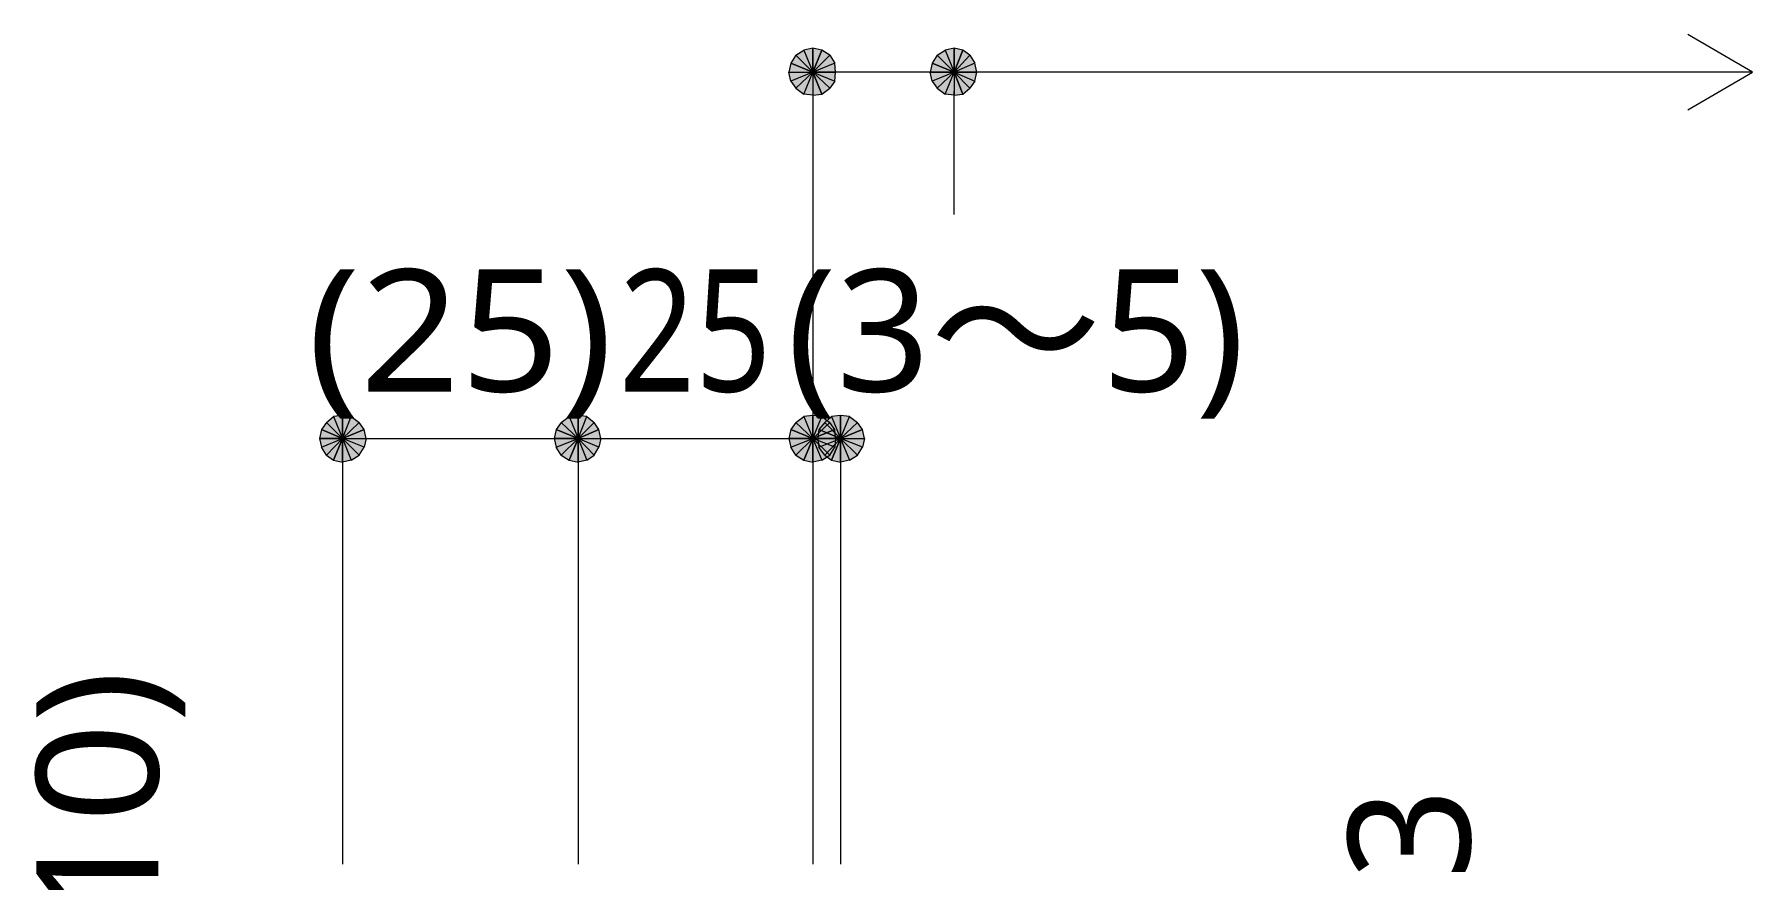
# Model space of a CAD drawing. Header units: millimetres. Extents: x 0 to 420, y 0 to 297.
# Drawn here: x 62.32 to 98.89, y 235.7 to 253.68 of the extents above; entities that cross this region are included whole.
import ezdxf
from ezdxf.enums import TextEntityAlignment as Align

# ---------------------------------------------------------------- set-up
doc = ezdxf.new("R2010")
doc.units = ezdxf.units.MM
doc.styles.add('kst32b', font='NotoSansJP-Variable.ttf')

msp = doc.modelspace()

# ---------------------------------------------------------------- hatches: boundary and pattern name
h = msp.add_hatch(color=7)
h.paths.add_polyline_path([(78.423, 253.069), (78.38, 252.878), (78.888, 252.878), (78.423, 253.069)])
h.paths.add_polyline_path([(78.38, 252.878), (78.888, 252.878), (78.423, 252.688), (78.38, 252.878)])
h.paths.add_polyline_path([(78.888, 252.878), (78.423, 252.688), (78.528, 252.539), (78.888, 252.878)])
h = msp.add_hatch(color=7)
h.paths.add_polyline_path([(78.888, 253.386), (78.698, 253.344), (78.888, 252.878), (78.888, 253.386)])
h.paths.add_polyline_path([(78.698, 253.344), (78.888, 252.878), (78.528, 253.238), (78.698, 253.344)])
h.paths.add_polyline_path([(78.888, 252.878), (78.528, 253.238), (78.423, 253.069), (78.888, 252.878)])
for points in [[(79.079, 253.344), (78.888, 253.386), (78.888, 252.878), (79.079, 253.344)], [(82.084, 253.344), (81.894, 253.386), (81.894, 252.878), (82.084, 253.344)], [(68.432, 245.279), (68.39, 245.089), (68.876, 245.089), (68.432, 245.279)], [(73.427, 245.279), (73.385, 245.089), (73.893, 245.089), (73.427, 245.279)], [(78.423, 245.279), (78.38, 245.089), (78.888, 245.089), (78.423, 245.279)], [(79.015, 245.279), (78.994, 245.089), (79.481, 245.089), (79.015, 245.279)]]:
    msp.add_hatch(color=7).paths.add_polyline_path(points)
h = msp.add_hatch(color=7)
h.paths.add_polyline_path([(79.375, 252.878), (79.354, 253.069), (78.888, 252.878), (79.375, 252.878)])
h.paths.add_polyline_path([(79.354, 253.069), (78.888, 252.878), (79.248, 253.238), (79.354, 253.069)])
h.paths.add_polyline_path([(78.888, 252.878), (79.248, 253.238), (79.079, 253.344), (78.888, 252.878)])
h = msp.add_hatch(color=7)
h.paths.add_polyline_path([(81.428, 253.069), (81.386, 252.878), (81.894, 252.878), (81.428, 253.069)])
h.paths.add_polyline_path([(81.386, 252.878), (81.894, 252.878), (81.428, 252.688), (81.386, 252.878)])
h.paths.add_polyline_path([(81.894, 252.878), (81.428, 252.688), (81.534, 252.539), (81.894, 252.878)])
h = msp.add_hatch(color=7)
h.paths.add_polyline_path([(81.894, 253.386), (81.703, 253.344), (81.894, 252.878), (81.894, 253.386)])
h.paths.add_polyline_path([(81.703, 253.344), (81.894, 252.878), (81.534, 253.238), (81.703, 253.344)])
h.paths.add_polyline_path([(81.894, 252.878), (81.534, 253.238), (81.428, 253.069), (81.894, 252.878)])
h = msp.add_hatch(color=7)
h.paths.add_polyline_path([(82.381, 252.878), (82.338, 253.069), (81.894, 252.878), (82.381, 252.878)])
h.paths.add_polyline_path([(82.338, 253.069), (81.894, 252.878), (82.233, 253.238), (82.338, 253.069)])
h.paths.add_polyline_path([(81.894, 252.878), (82.233, 253.238), (82.084, 253.344), (81.894, 252.878)])
h = msp.add_hatch(color=7)
h.paths.add_polyline_path([(78.528, 252.539), (78.698, 252.412), (78.888, 252.878), (78.528, 252.539)])
h.paths.add_polyline_path([(78.698, 252.412), (78.888, 252.878), (78.888, 252.391), (78.698, 252.412)])
h.paths.add_polyline_path([(78.888, 252.878), (78.888, 252.391), (79.079, 252.412), (78.888, 252.878)])
h = msp.add_hatch(color=7)
h.paths.add_polyline_path([(79.079, 252.412), (79.248, 252.539), (78.888, 252.878), (79.079, 252.412)])
h.paths.add_polyline_path([(79.248, 252.539), (78.888, 252.878), (79.354, 252.688), (79.248, 252.539)])
h.paths.add_polyline_path([(78.888, 252.878), (79.354, 252.688), (79.375, 252.878), (78.888, 252.878)])
h = msp.add_hatch(color=7)
h.paths.add_polyline_path([(81.534, 252.539), (81.703, 252.412), (81.894, 252.878), (81.534, 252.539)])
h.paths.add_polyline_path([(81.703, 252.412), (81.894, 252.878), (81.894, 252.391), (81.703, 252.412)])
h.paths.add_polyline_path([(81.894, 252.878), (81.894, 252.391), (82.084, 252.412), (81.894, 252.878)])
h = msp.add_hatch(color=7)
h.paths.add_polyline_path([(82.084, 252.412), (82.233, 252.539), (81.894, 252.878), (82.084, 252.412)])
h.paths.add_polyline_path([(82.233, 252.539), (81.894, 252.878), (82.338, 252.688), (82.233, 252.539)])
h.paths.add_polyline_path([(81.894, 252.878), (82.338, 252.688), (82.381, 252.878), (81.894, 252.878)])
h = msp.add_hatch(color=7)
h.paths.add_polyline_path([(68.876, 245.576), (68.686, 245.554), (68.876, 245.089), (68.876, 245.576)])
h.paths.add_polyline_path([(68.686, 245.554), (68.876, 245.089), (68.538, 245.428), (68.686, 245.554)])
h.paths.add_polyline_path([(68.876, 245.089), (68.538, 245.428), (68.432, 245.279), (68.876, 245.089)])
h = msp.add_hatch(color=7)
h.paths.add_polyline_path([(69.342, 245.279), (69.236, 245.428), (68.876, 245.089), (69.342, 245.279)])
h.paths.add_polyline_path([(69.236, 245.428), (68.876, 245.089), (69.067, 245.554), (69.236, 245.428)])
h.paths.add_polyline_path([(68.876, 245.089), (69.067, 245.554), (68.876, 245.576), (68.876, 245.089)])
h = msp.add_hatch(color=7)
h.paths.add_polyline_path([(73.893, 245.576), (73.702, 245.554), (73.893, 245.089), (73.893, 245.576)])
h.paths.add_polyline_path([(73.702, 245.554), (73.893, 245.089), (73.533, 245.428), (73.702, 245.554)])
h.paths.add_polyline_path([(73.893, 245.089), (73.533, 245.428), (73.427, 245.279), (73.893, 245.089)])
h = msp.add_hatch(color=7)
h.paths.add_polyline_path([(74.337, 245.279), (74.232, 245.428), (73.893, 245.089), (74.337, 245.279)])
h.paths.add_polyline_path([(74.232, 245.428), (73.893, 245.089), (74.083, 245.554), (74.232, 245.428)])
h.paths.add_polyline_path([(73.893, 245.089), (74.083, 245.554), (73.893, 245.576), (73.893, 245.089)])
h = msp.add_hatch(color=7)
h.paths.add_polyline_path([(78.888, 245.576), (78.698, 245.554), (78.888, 245.089), (78.888, 245.576)])
h.paths.add_polyline_path([(78.698, 245.554), (78.888, 245.089), (78.528, 245.428), (78.698, 245.554)])
h.paths.add_polyline_path([(78.888, 245.089), (78.528, 245.428), (78.423, 245.279), (78.888, 245.089)])
h = msp.add_hatch(color=7)
h.paths.add_polyline_path([(79.354, 245.279), (79.248, 245.428), (78.888, 245.089), (79.354, 245.279)])
h.paths.add_polyline_path([(79.248, 245.428), (78.888, 245.089), (79.079, 245.554), (79.248, 245.428)])
h.paths.add_polyline_path([(78.888, 245.089), (79.079, 245.554), (78.888, 245.576), (78.888, 245.089)])
h = msp.add_hatch(color=7)
h.paths.add_polyline_path([(79.481, 245.576), (79.29, 245.554), (79.481, 245.089), (79.481, 245.576)])
h.paths.add_polyline_path([(79.29, 245.554), (79.481, 245.089), (79.142, 245.428), (79.29, 245.554)])
h.paths.add_polyline_path([(79.481, 245.089), (79.142, 245.428), (79.015, 245.279), (79.481, 245.089)])
h = msp.add_hatch(color=7)
h.paths.add_polyline_path([(79.946, 245.279), (79.841, 245.428), (79.481, 245.089), (79.946, 245.279)])
h.paths.add_polyline_path([(79.841, 245.428), (79.481, 245.089), (79.671, 245.554), (79.841, 245.428)])
h.paths.add_polyline_path([(79.481, 245.089), (79.671, 245.554), (79.481, 245.576), (79.481, 245.089)])
h = msp.add_hatch(color=7)
h.paths.add_polyline_path([(68.39, 245.089), (68.432, 244.898), (68.876, 245.089), (68.39, 245.089)])
h.paths.add_polyline_path([(68.432, 244.898), (68.876, 245.089), (68.538, 244.729), (68.432, 244.898)])
h.paths.add_polyline_path([(68.876, 245.089), (68.538, 244.729), (68.686, 244.623), (68.876, 245.089)])
h = msp.add_hatch(color=7)
h.paths.add_polyline_path([(68.686, 244.623), (68.876, 244.581), (68.876, 245.089), (68.686, 244.623)])
h.paths.add_polyline_path([(68.876, 244.581), (68.876, 245.089), (69.067, 244.623), (68.876, 244.581)])
h.paths.add_polyline_path([(68.876, 245.089), (69.067, 244.623), (69.236, 244.729), (68.876, 245.089)])
h = msp.add_hatch(color=7)
h.paths.add_polyline_path([(69.236, 244.729), (69.342, 244.898), (68.876, 245.089), (69.236, 244.729)])
h.paths.add_polyline_path([(69.342, 244.898), (68.876, 245.089), (69.384, 245.089), (69.342, 244.898)])
h.paths.add_polyline_path([(68.876, 245.089), (69.384, 245.089), (69.342, 245.279), (68.876, 245.089)])
h = msp.add_hatch(color=7)
h.paths.add_polyline_path([(73.385, 245.089), (73.427, 244.898), (73.893, 245.089), (73.385, 245.089)])
h.paths.add_polyline_path([(73.427, 244.898), (73.893, 245.089), (73.533, 244.729), (73.427, 244.898)])
h.paths.add_polyline_path([(73.893, 245.089), (73.533, 244.729), (73.702, 244.623), (73.893, 245.089)])
h = msp.add_hatch(color=7)
h.paths.add_polyline_path([(73.702, 244.623), (73.893, 244.581), (73.893, 245.089), (73.702, 244.623)])
h.paths.add_polyline_path([(73.893, 244.581), (73.893, 245.089), (74.083, 244.623), (73.893, 244.581)])
h.paths.add_polyline_path([(73.893, 245.089), (74.083, 244.623), (74.232, 244.729), (73.893, 245.089)])
h = msp.add_hatch(color=7)
h.paths.add_polyline_path([(74.232, 244.729), (74.337, 244.898), (73.893, 245.089), (74.232, 244.729)])
h.paths.add_polyline_path([(74.337, 244.898), (73.893, 245.089), (74.38, 245.089), (74.337, 244.898)])
h.paths.add_polyline_path([(73.893, 245.089), (74.38, 245.089), (74.337, 245.279), (73.893, 245.089)])
h = msp.add_hatch(color=7)
h.paths.add_polyline_path([(78.38, 245.089), (78.423, 244.898), (78.888, 245.089), (78.38, 245.089)])
h.paths.add_polyline_path([(78.423, 244.898), (78.888, 245.089), (78.528, 244.729), (78.423, 244.898)])
h.paths.add_polyline_path([(78.888, 245.089), (78.528, 244.729), (78.698, 244.623), (78.888, 245.089)])
h = msp.add_hatch(color=7)
h.paths.add_polyline_path([(78.698, 244.623), (78.888, 244.581), (78.888, 245.089), (78.698, 244.623)])
h.paths.add_polyline_path([(78.888, 244.581), (78.888, 245.089), (79.079, 244.623), (78.888, 244.581)])
h.paths.add_polyline_path([(78.888, 245.089), (79.079, 244.623), (79.248, 244.729), (78.888, 245.089)])
h = msp.add_hatch(color=7)
h.paths.add_polyline_path([(79.248, 244.729), (79.354, 244.898), (78.888, 245.089), (79.248, 244.729)])
h.paths.add_polyline_path([(79.354, 244.898), (78.888, 245.089), (79.375, 245.089), (79.354, 244.898)])
h.paths.add_polyline_path([(78.888, 245.089), (79.375, 245.089), (79.354, 245.279), (78.888, 245.089)])
h = msp.add_hatch(color=7)
h.paths.add_polyline_path([(78.994, 245.089), (79.015, 244.898), (79.481, 245.089), (78.994, 245.089)])
h.paths.add_polyline_path([(79.015, 244.898), (79.481, 245.089), (79.142, 244.729), (79.015, 244.898)])
h.paths.add_polyline_path([(79.481, 245.089), (79.142, 244.729), (79.29, 244.623), (79.481, 245.089)])
h = msp.add_hatch(color=7)
h.paths.add_polyline_path([(79.29, 244.623), (79.481, 244.581), (79.481, 245.089), (79.29, 244.623)])
h.paths.add_polyline_path([(79.481, 244.581), (79.481, 245.089), (79.671, 244.623), (79.481, 244.581)])
h.paths.add_polyline_path([(79.481, 245.089), (79.671, 244.623), (79.841, 244.729), (79.481, 245.089)])
h = msp.add_hatch(color=7)
h.paths.add_polyline_path([(79.841, 244.729), (79.946, 244.898), (79.481, 245.089), (79.841, 244.729)])
h.paths.add_polyline_path([(79.946, 244.898), (79.481, 245.089), (79.989, 245.089), (79.946, 244.898)])
h.paths.add_polyline_path([(79.481, 245.089), (79.989, 245.089), (79.946, 245.279), (79.481, 245.089)])

# ---------------------------------------------------------------- linework, layer by layer
at = {"lineweight": 13}
for points in [[(97.515, 252.074), (98.891, 252.878), (97.515, 253.682)], [(81.894, 252.878), (78.846, 252.878)], [(78.888, 252.878), (78.888, 236.029)], [(98.87, 252.878), (81.894, 252.878)], [(81.894, 249.851), (81.894, 252.476)], [(68.876, 245.089), (68.876, 236.029)], [(68.876, 245.089), (73.893, 245.089), (78.888, 245.089), (79.481, 245.089)], [(73.893, 245.089), (73.893, 236.029)], [(79.481, 245.089), (79.481, 236.029)]]:
    msp.add_lwpolyline(points, dxfattribs=at)
at = {"lineweight": 0}
for points in [[(78.423, 253.069), (78.38, 252.878), (78.888, 252.878)], [(78.888, 252.878), (78.528, 253.238), (78.423, 253.069)], [(78.698, 253.344), (78.888, 252.878), (78.528, 253.238)], [(78.888, 253.386), (78.698, 253.344), (78.888, 252.878)], [(79.079, 253.344), (78.888, 253.386), (78.888, 252.878)], [(78.888, 252.878), (79.248, 253.238), (79.079, 253.344)], [(79.354, 253.069), (78.888, 252.878), (79.248, 253.238)], [(79.375, 252.878), (79.354, 253.069), (78.888, 252.878)], [(81.428, 253.069), (81.386, 252.878), (81.894, 252.878)], [(81.894, 252.878), (81.534, 253.238), (81.428, 253.069)], [(81.703, 253.344), (81.894, 252.878), (81.534, 253.238)], [(81.894, 253.386), (81.703, 253.344), (81.894, 252.878)], [(82.084, 253.344), (81.894, 253.386), (81.894, 252.878)], [(81.894, 252.878), (82.233, 253.238), (82.084, 253.344)], [(82.338, 253.069), (81.894, 252.878), (82.233, 253.238)], [(82.381, 252.878), (82.338, 253.069), (81.894, 252.878)], [(78.38, 252.878), (78.888, 252.878), (78.423, 252.688)], [(78.888, 252.878), (78.423, 252.688), (78.528, 252.539)], [(78.528, 252.539), (78.698, 252.412), (78.888, 252.878)], [(78.698, 252.412), (78.888, 252.878), (78.888, 252.391)], [(78.888, 252.878), (78.888, 252.391), (79.079, 252.412)], [(79.079, 252.412), (79.248, 252.539), (78.888, 252.878)], [(79.248, 252.539), (78.888, 252.878), (79.354, 252.688)], [(78.888, 252.878), (79.354, 252.688), (79.375, 252.878)], [(81.386, 252.878), (81.894, 252.878), (81.428, 252.688)], [(81.894, 252.878), (81.428, 252.688), (81.534, 252.539)], [(81.534, 252.539), (81.703, 252.412), (81.894, 252.878)], [(81.703, 252.412), (81.894, 252.878), (81.894, 252.391)], [(81.894, 252.878), (81.894, 252.391), (82.084, 252.412)], [(82.084, 252.412), (82.233, 252.539), (81.894, 252.878)], [(82.233, 252.539), (81.894, 252.878), (82.338, 252.688)], [(81.894, 252.878), (82.338, 252.688), (82.381, 252.878)], [(68.876, 245.089), (68.538, 245.428), (68.432, 245.279)], [(68.686, 245.554), (68.876, 245.089), (68.538, 245.428)], [(68.876, 245.576), (68.686, 245.554), (68.876, 245.089)], [(68.876, 245.089), (69.067, 245.554), (68.876, 245.576)], [(69.236, 245.428), (68.876, 245.089), (69.067, 245.554)], [(69.342, 245.279), (69.236, 245.428), (68.876, 245.089)], [(73.893, 245.089), (73.533, 245.428), (73.427, 245.279)], [(73.702, 245.554), (73.893, 245.089), (73.533, 245.428)], [(73.893, 245.576), (73.702, 245.554), (73.893, 245.089)], [(73.893, 245.089), (74.083, 245.554), (73.893, 245.576)], [(74.232, 245.428), (73.893, 245.089), (74.083, 245.554)], [(74.337, 245.279), (74.232, 245.428), (73.893, 245.089)], [(78.888, 245.089), (78.528, 245.428), (78.423, 245.279)], [(78.698, 245.554), (78.888, 245.089), (78.528, 245.428)], [(78.888, 245.576), (78.698, 245.554), (78.888, 245.089)], [(78.888, 245.089), (79.079, 245.554), (78.888, 245.576)], [(79.248, 245.428), (78.888, 245.089), (79.079, 245.554)], [(79.354, 245.279), (79.248, 245.428), (78.888, 245.089)], [(79.481, 245.089), (79.142, 245.428), (79.015, 245.279)], [(79.29, 245.554), (79.481, 245.089), (79.142, 245.428)], [(79.481, 245.576), (79.29, 245.554), (79.481, 245.089)], [(79.481, 245.089), (79.671, 245.554), (79.481, 245.576)], [(79.841, 245.428), (79.481, 245.089), (79.671, 245.554)], [(79.946, 245.279), (79.841, 245.428), (79.481, 245.089)], [(68.432, 245.279), (68.39, 245.089), (68.876, 245.089)], [(68.39, 245.089), (68.432, 244.898), (68.876, 245.089)], [(68.432, 244.898), (68.876, 245.089), (68.538, 244.729)], [(68.876, 245.089), (68.538, 244.729), (68.686, 244.623)], [(68.686, 244.623), (68.876, 244.581), (68.876, 245.089)], [(68.876, 245.089), (69.384, 245.089), (69.342, 245.279)], [(68.876, 244.581), (68.876, 245.089), (69.067, 244.623)], [(68.876, 245.089), (69.067, 244.623), (69.236, 244.729)], [(69.236, 244.729), (69.342, 244.898), (68.876, 245.089)], [(69.342, 244.898), (68.876, 245.089), (69.384, 245.089)], [(73.427, 245.279), (73.385, 245.089), (73.893, 245.089)], [(73.385, 245.089), (73.427, 244.898), (73.893, 245.089)], [(73.427, 244.898), (73.893, 245.089), (73.533, 244.729)], [(73.893, 245.089), (73.533, 244.729), (73.702, 244.623)], [(73.702, 244.623), (73.893, 244.581), (73.893, 245.089)], [(73.893, 245.089), (74.38, 245.089), (74.337, 245.279)], [(73.893, 244.581), (73.893, 245.089), (74.083, 244.623)], [(73.893, 245.089), (74.083, 244.623), (74.232, 244.729)], [(74.232, 244.729), (74.337, 244.898), (73.893, 245.089)], [(74.337, 244.898), (73.893, 245.089), (74.38, 245.089)], [(78.423, 245.279), (78.38, 245.089), (78.888, 245.089)], [(78.38, 245.089), (78.423, 244.898), (78.888, 245.089)], [(78.423, 244.898), (78.888, 245.089), (78.528, 244.729)], [(78.888, 245.089), (78.528, 244.729), (78.698, 244.623)], [(78.698, 244.623), (78.888, 244.581), (78.888, 245.089)], [(78.888, 245.089), (79.375, 245.089), (79.354, 245.279)], [(78.888, 244.581), (78.888, 245.089), (79.079, 244.623)], [(78.888, 245.089), (79.079, 244.623), (79.248, 244.729)], [(79.248, 244.729), (79.354, 244.898), (78.888, 245.089)], [(79.354, 244.898), (78.888, 245.089), (79.375, 245.089)], [(79.015, 245.279), (78.994, 245.089), (79.481, 245.089)], [(78.994, 245.089), (79.015, 244.898), (79.481, 245.089)], [(79.015, 244.898), (79.481, 245.089), (79.142, 244.729)], [(79.481, 245.089), (79.142, 244.729), (79.29, 244.623)], [(79.29, 244.623), (79.481, 244.581), (79.481, 245.089)], [(79.481, 245.089), (79.989, 245.089), (79.946, 245.279)], [(79.481, 244.581), (79.481, 245.089), (79.671, 244.623)], [(79.481, 245.089), (79.671, 244.623), (79.841, 244.729)], [(79.841, 244.729), (79.946, 244.898), (79.481, 245.089)], [(79.946, 244.898), (79.481, 245.089), (79.989, 245.089)]]:
    msp.add_lwpolyline(points, close=True, dxfattribs=at)

# ---------------------------------------------------------------- texts
at = {"style": 'kst32b'}
for s, p, p2 in [('(25)', (68.136, 246.084), (74.633, 246.084)), ('25', (74.761, 246.084), (78.009, 246.084)), ('(3～5)', (78.338, 246.084), (88.084, 246.084)), ('(10)', (64.961, 233.659), (64.961, 240.156))]:
    msp.add_text(s, height=2.5989, dxfattribs=at).set_placement(p, p2, align=Align.FIT)
msp.add_text('3', height=2.599, rotation=90, dxfattribs=at).set_placement((92.879, 235.712))

doc.saveas('drawing.dxf')
